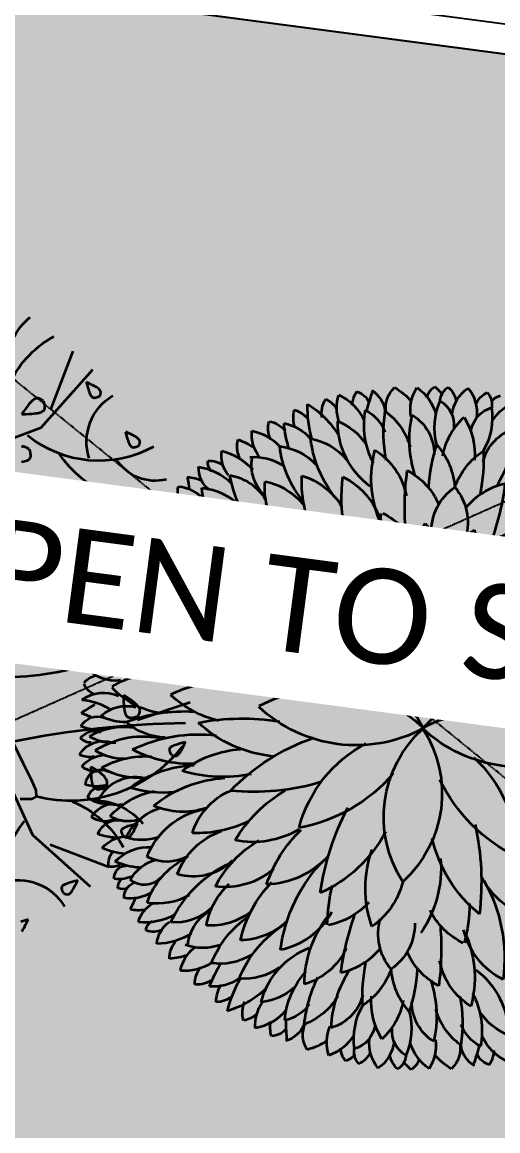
# Model space of a CAD drawing. Header units: millimetres. Extents: x -176651 to 424033, y -469666 to 486614.
# Drawn here: x 136564 to 136965, y 85745 to 86679 of the extents above; entities that cross this region are included whole.
import ezdxf

# ---------------------------------------------------------------- set-up
doc = ezdxf.new("R2010")
doc.units = ezdxf.units.MM
doc.linetypes.add('1625_East Villa$0$DASHED', pattern=[0.75, 0.5, -0.25])
for name, color, linetype in [('1625_East Villa$0$ad-Elevation 10', 8, 'Continuous'), ('1625_East Villa$0$ad-Furniture', 8, 'Continuous'), ('1625_East Villa$0$ad-Glass Sectionline', 8, 'Continuous'), ('1625_East Villa$0$ad-Text main', 8, 'Continuous'), ('1625_East Villa$0$ad-Toilet fixtures', 8, 'Continuous')]:
    doc.layers.add(name, color=color, linetype=linetype)
doc.layers.add('1625_East Villa$0$ad-Landscape', color=8, linetype='Continuous', lineweight=35)
doc.styles.add('1625_East Villa$0$Standard', font='calibril.ttf')

# ---------------------------------------------------------------- blocks, each defined once
blk = doc.blocks.new('1625_East Villa$0$A$C61BE7BBE')
at = {"layer": '1625_East Villa$0$ad-Landscape', "color": 76}
for centre, radius, start, end in [((3.602, 8.179), 0.342, 140.1793, 198.6746), ((3.063, 7.709), 0.743, 47.0323, 68.1406), ((4.101, 8.21), 0.535, 155.1905, 195.2068), ((3.338, 7.896), 0.606, 24.0272, 62.7305), ((3.977, 8.301), 0.225, 130.8443, 173.759), ((3.752, 8.272), 0.214, 30.4156, 68.83), ((4.147, 8.318), 0.227, 130.9335, 187.2728), ((3.83, 8.236), 0.305, 17.0973, 56.395), ((4.567, 8.16), 0.477, 132.7387, 179.5624), ((3.92, 8.16), 0.477, 0.4376, 47.2613), ((4.657, 8.236), 0.305, 123.605, 162.9027), ((4.339, 8.318), 0.227, 352.7272, 49.0665), ((4.734, 8.272), 0.214, 111.17, 149.5844), ((5.149, 7.896), 0.606, 117.2695, 155.9728), ((4.509, 8.301), 0.225, 6.241, 49.1557), ((4.386, 8.21), 0.535, 344.7932, 24.8095), ((5.424, 7.709), 0.743, 111.8594, 132.9677), ((4.884, 8.179), 0.342, 341.3254, 39.8207), ((3.19, 8.143), 0.343, 154.8223, 186.1053), ((2.828, 8.025), 0.269, 35.0422, 78.9599), ((10.109, 6.928), 7.168, 168.7597, 170.8333), ((2.916, 7.999), 0.358, 14.3796, 65.6782), ((4.728, 8.08), 0.838, 164.1327, 202.2774), ((3.777, 7.981), 0.359, 3.0513, 66.2944), ((4.71, 7.981), 0.359, 113.7056, 176.9487), ((3.759, 8.08), 0.838, 337.7226, 15.8673), ((5.57, 7.999), 0.358, 114.3218, 165.6204), ((-1.623, 6.928), 7.168, 9.1667, 11.2403), ((5.658, 8.025), 0.269, 101.0401, 144.9578), ((5.296, 8.143), 0.343, 353.8947, 25.1777), ((2.791, 8.006), 0.311, 153.8191, 198.7871), ((2.422, 7.855), 0.302, 36.3212, 72.6008), ((3.209, 8.125), 0.552, 170.4856, 205.4529), ((2.484, 7.618), 0.625, 31.2577, 73.0883), ((4.915, 7.589), 0.873, 140.3941, 176.9962), ((3.571, 7.589), 0.873, 3.0038, 39.6059), ((6.003, 7.618), 0.625, 106.9117, 148.7423), ((3.777, 8.207), 1.488, 185.9725, 202.7074), ((1.799, 6.955), 1.205, 39.6176, 65.5256), ((4.032, 8.019), 1.016, 176.9811, 215.1502), ((2.86, 7.611), 0.488, 27.4375, 71.1826), ((5.028, 8.053), 1.765, 178.7548, 198.6115), ((2.873, 7.365), 0.824, 23.2196, 61.7797), ((5.053, 7.972), 1.458, 175.3381, 205.5558), ((3.37, 7.569), 0.57, 6.6723, 66.2687), ((5.116, 7.569), 0.57, 113.7313, 173.3277), ((3.433, 7.972), 1.458, 334.4442, 4.6619), ((5.613, 7.365), 0.824, 118.2203, 156.7804), ((3.459, 8.053), 1.765, 341.3885, 1.2452), ((5.626, 7.611), 0.488, 108.8174, 152.5625), ((4.454, 8.019), 1.016, 324.8498, 3.0189), ((2.551, 7.906), 0.41, 172.3277, 203.6108), ((2.085, 7.61), 0.356, 46.8629, 80.3692), ((3.664, 8), 0.974, 186.4669, 241.6556), ((2.519, 7.177), 0.735, 40.3866, 76.092), ((4.822, 8), 0.974, 298.3444, 353.5331), ((5.967, 7.177), 0.735, 103.908, 139.6134), ((2.137, 7.724), 0.289, 169.0778, 214.6406), ((1.84, 7.449), 0.329, 46.2451, 87.6854), ((3.329, 8.051), 1.32, 191.9389, 206.2186), ((2.004, 7.199), 0.581, 48.3364, 86.6749), ((5.983, 7.38), 2.067, 169.3214, 184.0479), ((3.367, 7.085), 0.895, 11.9619, 49.2113), ((5.119, 7.085), 0.895, 130.7887, 168.0381), ((2.503, 7.38), 2.067, 355.9521, 10.6786), ((2.115, 7.651), 0.461, 182.3648, 225.5832), ((1.621, 7.013), 0.621, 49.7759, 86.9333), ((2.347, 6.872), 0.764, 47.3855, 86.8116), ((3.755, 7.978), 1.408, 194.0868, 230.7518), ((5.648, 6.81), 0.868, 114.7161, 161.3122), ((3.948, 7.416), 1.349, 329.987, 7.7695), ((1.785, 7.45), 0.289, 169.0778, 214.6406), ((1.197, 6.26), 1.281, 66.1435, 76.2848), ((2.035, 6.759), 0.73, 50.8151, 91.0506), ((3.23, 7.78), 1.242, 193.527, 228.3981), ((1.689, 7.325), 0.372, 177.6019, 227.961), ((1.188, 6.487), 0.863, 51.0238, 81.3872), ((1.808, 6.679), 0.643, 63.0761, 102.3855), ((2.244, 7.287), 0.544, 178.2486, 230.6804), ((7.132, 7.397), 3.502, 179.9824, 192.0052), ((5.157, 6.578), 0.874, 110.1808, 148.5951), ((1.218, 6.926), 0.274, 57.9754, 101.2662), ((1.314, 7.188), 0.15, 177.4703, 233.8096), ((2.218, 6.324), 0.846, 38.4928, 81.4291), ((3.802, 7.277), 1.463, 184.5397, 217.072), ((2.546, 6.334), 0.932, 21.0147, 71.0085), ((4.785, 7.206), 1.936, 179.7315, 217.4115), ((4.696, 6.77), 0.676, 132.165, 188.6083), ((3.79, 6.77), 0.676, 351.3917, 47.835), ((5.941, 6.334), 0.932, 108.9915, 158.9853), ((1.038, 6.345), 0.759, 53.8433, 88.585), ((1.411, 7.142), 0.356, 186.207, 235.7181), ((2.914, 7.514), 1.53, 197.5905, 235.7456), ((1.43, 6.407), 0.645, 39.1564, 87.7817), ((1.841, 6.215), 0.821, 45.1229, 85.9267), ((2.796, 7.069), 0.898, 182.3009, 220.5076), ((0.988, 6.563), 0.399, 70.941, 97.7273), ((-0.468, 6.436), 1.496, 14.5537, 20.4136), ((1.025, 6.792), 0.186, 168.2362, 240.9945), ((0.856, 6.342), 0.488, 50.8294, 91.5989), ((1.155, 6.057), 0.795, 52.4719, 91.5519), ((2.076, 7.032), 0.96, 190.8581, 236.5506), ((5.353, 6.584), 1.983, 172.8697, 187.1303), ((3.099, 5.955), 0.928, 34.9166, 71.0505), ((5.216, 6.13), 1.434, 153.1598, 192.1138), ((3.296, 6.073), 0.953, 6.2214, 47.7369), ((3.27, 6.13), 1.434, 347.8862, 26.8402), ((5.387, 5.955), 0.928, 108.9495, 145.0834), ((3.133, 6.584), 1.983, 352.8697, 7.1303), ((0.833, 6.576), 0.148, 166.0967, 261.703), ((0.696, 6.233), 0.379, 53.8191, 90.9542), ((0.918, 6.693), 0.17, 170.7137, 216.2765), ((0.789, 6.557), 0.168, 59.8902, 103.1809), ((1.034, 6.365), 0.273, 35.3989, 122.1552), ((0.621, 6.286), 0.183, 51.1425, 102.0713), ((0.83, 6.411), 0.239, 166.7548, 212.3176), ((1.376, 6.791), 0.525, 201.8257, 248.0281), ((3.287, 7.022), 1.425, 199.7331, 231.7721), ((0.919, 5.641), 0.793, 85.5663, 108.0123), ((1.139, 6.73), 0.573, 215.7635, 266.3734), ((1.568, 5.764), 0.695, 38.2825, 99.3433), ((2.35, 6.667), 0.921, 193.6684, 242.8823), ((6.505, 6.477), 3.258, 180.4864, 200.1425), ((2.351, 4.995), 1.708, 20.4746, 58.3718), ((6.099, 5.346), 1.102, 99.7318, 143.9609), ((0.735, 5.473), 0.814, 86.7638, 107.5222), ((0.849, 6.498), 0.437, 214.7848, 261.073), ((1.241, 5.774), 0.544, 53.779, 109.798), ((1.985, 6.512), 0.955, 193.7428, 250.7401), ((0.597, 5.226), 0.879, 87.0026, 102.0734), ((0.677, 6.149), 0.271, 193.6546, 282.449), ((0.873, 5.388), 0.705, 65.6035, 98.753), ((1.454, 6.318), 0.727, 198.6708, 243.797), ((0.444, 5.642), 0.279, 60.3623, 119.6377), ((0.641, 6.043), 0.37, 205.3637, 256.0362), ((0.712, 5.441), 0.443, 66.5632, 113.4368), ((1.371, 6.425), 1.015, 214.6416, 251.0624), ((0.4, 5.419), 0.285, 68.3546, 126.7162), ((0.437, 5.695), 0.213, 192.8534, 276.0686), ((0.545, 5.275), 0.428, 72.4107, 114.4025), ((0.85, 5.826), 0.508, 198.3657, 274.3629), ((1.308, 4.791), 0.892, 63.9188, 106.3599), ((6.248, 3.734), 2.052, 108.2212, 146.6355), ((0.253, 4.962), 0.544, 67.6458, 97.2834), ((0.376, 5.482), 0.193, 174.1867, 290.596), ((0.965, 4.057), 1.427, 76.9569, 99.2549), ((1.723, 6.473), 1.411, 225.5947, 260.3414), ((0.26, 5.008), 0.314, 81.5933, 119.1651), ((0.437, 5.482), 0.386, 211.1509, 261.8872), ((0.714, 4.425), 0.914, 78.0173, 113.3144), ((1.001, 6.11), 1.065, 232.5105, 267.2521), ((0.153, 4.921), 0.235, 66.9546, 113.0454), ((0.379, 5.278), 0.348, 203.9184, 280.7874), ((0.528, 4.448), 0.678, 81.5557, 114.7052), ((0.153, 4.809), 0.166, 79.3544, 130.2832), ((0.955, 5.895), 1.093, 229.5217, 276.1719), ((1.238, 3.557), 1.529, 80.073, 110.392), ((1.737, 6.553), 1.873, 236.553, 269.3505), ((0.237, 5.034), 0.214, 207.1935, 284.6897), ((0.375, 4.422), 0.526, 77.3912, 114.963), ((0.663, 5.52), 0.803, 230.6141, 270.7898), ((0.222, 3.924), 0.887, 85.5415, 102.4704), ((0.253, 4.876), 0.238, 201.2281, 283.0029), ((1.01, 4.034), 0.76, 84.1206, 124.2254), ((-0.244, 5.884), 1.285, 281.6372, 288.0005), ((1.191, 5.881), 1.72, 226.87, 233.5161), ((0.483, 4.104), 0.567, 79.894, 113.0436), ((0.627, 4.946), 0.486, 221.139, 275.5703), ((1.521, 6.369), 1.948, 241.1822, 266.2604), ((2.38, 7.288), 2.882, 251.6105, 271.7173), ((5.27, 2.824), 1.766, 54.4662, 125.5338), ((0.046, 5.194), 0.734, 266.4289, 296.017), ((0.317, 4.791), 0.456, 226.0882, 286.2369), ((1.002, 3.489), 1.009, 91.2562, 130.1055), ((1.89, 3.086), 1.423, 97.042, 124.3197), ((0.197, 4.155), 0.224, 105.3109, 151.5664), ((0.197, 4.356), 0.224, 208.4336, 254.6891), ((0.317, 3.72), 0.456, 73.7631, 133.9118), ((1.002, 5.021), 1.009, 229.8945, 268.7438), ((1.89, 5.425), 1.423, 235.6803, 262.958), ((0.046, 3.316), 0.734, 63.983, 93.5711), ((1.191, 2.629), 1.72, 126.4839, 133.13), ((0.627, 3.564), 0.486, 84.4297, 138.861), ((1.521, 2.141), 1.948, 93.7396, 118.8178), ((2.38, 1.222), 2.882, 88.2827, 108.3895), ((-0.244, 2.626), 1.285, 71.9995, 78.3628), ((0.253, 3.634), 0.238, 76.9971, 158.7719), ((0.483, 4.407), 0.567, 246.9564, 280.106), ((2.39, 5.254), 1.59, 234.6574, 272.1931), ((4.521, 2.623), 1.654, 125.1459, 172.929), ((0.222, 4.586), 0.887, 257.5296, 274.4585), ((0.663, 2.99), 0.803, 89.2102, 129.3859), ((1.01, 4.476), 0.76, 235.7746, 275.8794), ((1.737, 1.957), 1.873, 90.6495, 123.447), ((0.237, 3.476), 0.214, 75.3103, 152.8065), ((0.379, 3.233), 0.348, 79.2126, 156.0816), ((0.375, 4.088), 0.526, 245.037, 282.6088), ((0.955, 2.615), 1.093, 83.8281, 130.4783), ((2.329, 2.317), 1.415, 101.8912, 133.8777), ((2.238, 4.776), 2.052, 288.2212, 326.6355), ((0.153, 3.701), 0.166, 229.7168, 280.6456), ((0.528, 4.063), 0.678, 245.2948, 278.4443), ((1.001, 2.401), 1.065, 92.7479, 127.4895), ((0.153, 3.59), 0.235, 246.9546, 293.0454), ((0.437, 3.028), 0.386, 98.1128, 148.8491), ((1.723, 2.037), 1.411, 99.6586, 134.4053), ((2.173, 1.817), 1.53, 100.88, 136.8447), ((1.631, 5.085), 1.771, 260.79, 288.9313), ((1.888, 6.063), 2.891, 271.7421, 294.3259), ((0.26, 3.502), 0.314, 240.8349, 278.4067), ((0.376, 3.029), 0.193, 69.404, 185.8133), ((0.714, 4.085), 0.914, 246.6856, 281.9827), ((0.85, 2.685), 0.508, 85.6371, 161.6343), ((0.253, 3.548), 0.544, 262.7166, 292.3542), ((0.437, 2.816), 0.213, 83.9314, 167.1466), ((1.371, 2.086), 1.015, 108.9376, 145.3584), ((0.965, 4.454), 1.427, 260.7451, 283.0431), ((1.985, 1.998), 0.955, 109.2599, 166.2572), ((0.4, 3.092), 0.285, 233.2838, 291.6454), ((0.641, 2.468), 0.37, 103.9638, 154.6363), ((0.545, 3.235), 0.428, 245.5975, 287.5893), ((1.454, 2.193), 0.727, 116.203, 161.3292), ((1.43, 4.085), 1.503, 275.6253, 303.1332), ((2.19, 3.68), 1.111, 266.0484, 308.3502), ((4.23, 1.756), 1.688, 141.4367, 168.9715), ((0.444, 2.868), 0.279, 240.3623, 299.6377), ((0.677, 2.361), 0.271, 77.551, 166.3454), ((0.712, 3.069), 0.443, 246.5632, 293.4368), ((2.35, 1.843), 0.921, 117.1177, 166.3316), ((5.216, 2.38), 1.434, 167.8862, 206.8402), ((0.873, 3.122), 0.705, 261.247, 294.3965), ((3.287, 1.488), 1.425, 128.2279, 160.2669), ((0.597, 3.285), 0.879, 257.9266, 272.9974), ((0.849, 2.012), 0.437, 98.927, 145.2152), ((1.139, 1.78), 0.573, 93.6266, 144.2365), ((0.735, 3.038), 0.814, 252.4778, 273.2362), ((0.83, 2.1), 0.239, 147.6824, 193.2452), ((1.376, 1.72), 0.525, 111.9719, 158.1743), ((1.241, 2.736), 0.544, 250.202, 306.221), ((2.076, 1.479), 0.96, 123.4494, 169.1419), ((2.914, 0.996), 1.53, 124.2544, 162.4095), ((1.943, 2.897), 0.927, 270.1716, 318.2607), ((5.19, 2.438), 0.953, 186.2214, 227.7369), ((0.621, 2.224), 0.183, 257.9287, 308.8575), ((0.919, 2.869), 0.793, 251.9877, 274.4337), ((0.833, 1.935), 0.148, 98.297, 193.9033), ((3.802, 1.234), 1.463, 142.928, 175.4603), ((5.353, 1.927), 1.983, 172.8697, 187.1303), ((0.696, 2.278), 0.379, 269.0458, 306.1809), ((1.034, 2.146), 0.273, 237.8448, 324.6011), ((3.099, 2.555), 0.928, 288.9495, 325.0834), ((0.918, 1.817), 0.17, 143.7235, 189.2863), ((0.789, 1.953), 0.168, 256.8191, 300.1098), ((1.025, 1.718), 0.186, 119.0055, 191.7638), ((0.856, 2.168), 0.488, 268.4011, 309.1706), ((1.155, 2.454), 0.795, 268.4481, 307.5281), ((2.546, 2.176), 0.932, 288.9915, 338.9853), ((7.132, 1.113), 3.502, 167.9948, 180.0176), ((3.79, 1.741), 0.676, 312.165, 8.6083), ((-0.468, 2.075), 1.496, 339.5864, 345.4463), ((1.411, 1.368), 0.356, 124.2819, 173.793), ((1.43, 2.103), 0.645, 272.2183, 320.8436), ((1.841, 2.296), 0.821, 274.0733, 314.8771), ((3.23, 0.731), 1.242, 131.6019, 166.473), ((2.218, 2.186), 0.846, 278.5709, 321.5072), ((0.988, 1.948), 0.399, 262.2727, 289.059), ((1.038, 2.165), 0.759, 271.415, 306.1567), ((2.244, 1.223), 0.544, 129.3196, 181.7514), ((3.755, 0.533), 1.408, 129.2482, 165.9132), ((1.314, 1.322), 0.15, 126.1904, 182.5297), ((1.689, 1.185), 0.372, 132.039, 182.3981), ((2.838, 1.701), 0.868, 294.7161, 341.3122), ((3.329, 1.932), 0.874, 290.1808, 328.5951), ((5.157, 1.932), 0.874, 211.4049, 249.8192), ((1.218, 1.585), 0.274, 258.7338, 302.0246), ((1.188, 2.023), 0.863, 278.6128, 308.9762), ((1.808, 1.831), 0.643, 257.6145, 296.9239), ((3.664, 0.51), 0.974, 118.3444, 173.5331), ((5.983, 1.131), 2.067, 175.9521, 190.6786), ((3.367, 1.426), 0.895, 310.7887, 348.0381), ((5.119, 1.426), 0.895, 191.9619, 229.2113), ((1.785, 1.06), 0.289, 145.3594, 190.9222), ((2.115, 0.859), 0.461, 134.4168, 177.6352), ((2.035, 1.751), 0.73, 268.9494, 309.1849), ((5.053, 0.538), 1.458, 154.4442, 184.6619), ((3.433, 0.538), 1.458, 355.3381, 25.5558), ((1.197, 2.251), 1.281, 283.7152, 293.8565), ((1.621, 1.498), 0.621, 273.0667, 310.2241), ((3.329, 0.459), 1.32, 153.7814, 168.0611), ((2.347, 1.638), 0.764, 273.1884, 312.6145), ((4.032, 0.491), 1.016, 144.8498, 183.0189), ((5.028, 0.458), 1.765, 161.3885, 181.2452), ((2.137, 0.787), 0.289, 145.3594, 190.9222), ((2.004, 1.312), 0.581, 273.3251, 311.6636), ((3.777, 0.304), 1.488, 157.2926, 174.0275), ((2.519, 1.333), 0.735, 283.908, 319.6134), ((3.37, 0.942), 0.57, 293.7313, 353.3277), ((4.915, 0.921), 0.873, 183.0038, 219.6059), ((3.571, 0.921), 0.873, 320.3941, 356.9962), ((5.116, 0.942), 0.57, 186.6723, 246.2687), ((1.84, 1.061), 0.329, 272.3146, 313.7549), ((2.551, 0.604), 0.41, 156.3892, 187.6723), ((1.799, 1.555), 1.205, 294.4744, 320.3824), ((2.873, 1.146), 0.824, 298.2203, 336.7804), ((4.728, 0.43), 0.838, 157.7226, 195.8673), ((3.759, 0.43), 0.838, 344.1327, 22.2774), ((2.085, 0.901), 0.356, 279.6308, 313.1371), ((2.791, 0.504), 0.311, 161.2129, 206.1809), ((3.209, 0.386), 0.552, 154.5471, 189.5144), ((2.484, 0.892), 0.625, 286.9117, 328.7423), ((2.86, 0.9), 0.488, 288.8174, 332.5625), ((2.422, 0.656), 0.302, 287.3992, 323.6788), ((10.109, 1.582), 7.168, 189.1667, 191.2403), ((2.916, 0.511), 0.358, 294.3218, 345.6204), ((3.602, 0.331), 0.342, 161.3254, 219.8207), ((4.101, 0.3), 0.535, 164.7932, 204.8095), ((3.777, 0.53), 0.359, 293.7056, 356.9487), ((4.71, 0.53), 0.359, 183.0513, 246.2944), ((3.19, 0.367), 0.343, 173.8947, 205.1777), ((2.828, 0.485), 0.269, 281.0401, 324.9578), ((4.567, 0.35), 0.477, 180.4376, 227.2613), ((3.92, 0.35), 0.477, 312.7387, 359.5624), ((5.149, 0.614), 0.606, 204.0272, 242.7305), ((3.063, 0.802), 0.743, 291.8594, 312.9677), ((3.977, 0.209), 0.225, 186.241, 229.1557), ((4.147, 0.193), 0.227, 172.7272, 229.0665), ((3.83, 0.275), 0.305, 303.605, 342.9027), ((4.657, 0.275), 0.305, 197.0973, 236.395), ((4.339, 0.193), 0.227, 310.9335, 7.2728), ((3.752, 0.239), 0.214, 291.17, 329.5844), ((4.734, 0.239), 0.214, 210.4156, 248.83)]:
    blk.add_arc(centre, radius, start, end, dxfattribs=at)
at = {"layer": '1625_East Villa$0$ad-Landscape', "color": 2}
for centre, radius, start, end in [((4.538, 7.416), 1.349, 172.2305, 210.013), ((2.838, 6.81), 0.868, 18.6878, 65.2839), ((3.329, 6.578), 0.874, 31.4049, 69.8192), ((1.354, 7.397), 3.502, 347.9948, 0.0176), ((3.701, 7.206), 1.936, 322.5885, 0.2685), ((1.943, 5.613), 0.927, 41.7393, 89.8284), ((4.23, 6.754), 1.688, 191.0285, 218.5633), ((2.387, 5.346), 1.102, 36.0391, 80.2682), ((6.135, 4.995), 1.708, 121.6282, 159.5254), ((1.981, 6.477), 3.258, 339.8575, 359.5136), ((5.367, 5.219), 1.476, 139.5678, 220.4322), ((3.12, 5.219), 1.476, 319.5678, 40.4322), ((2.402, 6.056), 0.836, 189.3048, 239.3197), ((1.43, 4.425), 1.503, 56.8668, 84.3747), ((2.19, 4.831), 1.111, 51.6498, 93.9516), ((3.74, 6.643), 1.772, 203.4099, 232.0446), ((2.173, 6.693), 1.53, 223.1553, 259.12), ((2.238, 3.734), 2.052, 33.3645, 71.7788), ((4.521, 5.887), 1.654, 187.071, 234.8541), ((3.965, 5.887), 1.654, 305.1459, 352.929), ((1.888, 2.448), 2.891, 65.6741, 88.2579), ((4.061, 6.873), 2.589, 216.3709, 243.6204), ((1.631, 3.425), 1.771, 71.0687, 99.21), ((2.329, 6.193), 1.415, 226.1223, 258.1088), ((2.39, 3.256), 1.59, 87.8069, 125.3426), ((3.217, 2.824), 1.766, 54.4662, 125.5338), ((3.217, 5.686), 1.766, 234.4662, 305.5338), ((5.367, 3.292), 1.476, 139.5678, 220.4322), ((5.27, 5.686), 1.766, 234.4662, 305.5338), ((3.12, 3.292), 1.476, 319.5678, 40.4322), ((4.061, 1.638), 2.589, 116.3796, 143.6291), ((3.965, 2.623), 1.654, 7.071, 54.8541), ((6.248, 4.776), 2.052, 213.3645, 251.7788), ((1.238, 4.953), 1.529, 249.608, 279.927), ((2.402, 2.454), 0.836, 120.6803, 170.6952), ((3.74, 1.868), 1.772, 127.9554, 156.5901), ((6.505, 2.033), 3.258, 159.8575, 179.5136), ((2.351, 3.515), 1.708, 301.6282, 339.5254), ((6.135, 3.515), 1.708, 200.4746, 238.3718), ((3.27, 2.38), 1.434, 333.1598, 12.1138), ((2.387, 3.165), 1.102, 279.7318, 323.9609), ((4.785, 1.304), 1.936, 142.5885, 180.2685), ((1.568, 2.747), 0.695, 260.6567, 321.7175), ((3.296, 2.438), 0.953, 312.2631, 353.7786), ((2.796, 1.441), 0.898, 139.4924, 177.6991), ((5.387, 2.555), 0.928, 214.9166, 251.0505), ((4.696, 1.741), 0.676, 171.3917, 227.835), ((1.354, 1.113), 3.502, 359.9824, 12.0052), ((4.538, 1.094), 1.349, 149.987, 187.7695), ((2.503, 1.131), 2.067, 349.3214, 4.0479), ((3.338, 0.614), 0.606, 297.2695, 335.9728)]:
    blk.add_arc(centre, radius, start, end, dxfattribs=at)
blk = doc.blocks.new('1625_East Villa$0$A$C279134A6')
at = {"layer": '1625_East Villa$0$ad-Landscape', "linetype": 'Continuous'}
for p, q in [((637.1, 613.6), (707.2, 661.5)), ((657.8, 621.5), (724.7, 637.3)), ((542.7, 463.8), (637.1, 613.6)), ((734.7, 473.8), (789.5, 447)), ((596, 149.1), (611.8, 82.3))]:
    blk.add_line(p, q, dxfattribs=at)
for points in [[(636.7, 709.4), (638.8, 708.4), (641.4, 707.3), (644.5, 706)], [(639.2, 719.7), (639.8, 718.8), (640.4, 717.6), (641, 716.1), (641.7, 714.2), (642.5, 712), (643.4, 709.3), (644.5, 706)], [(679.4, 672.6), (678.6, 671.4), (677.9, 670.4), (677.4, 669.5), (677.1, 668.8), (676.8, 668.2), (676.7, 667.6), (676.6, 667.1), (676.6, 666.6), (676.6, 666.2), (676.7, 665.7), (676.9, 665.3), (677.1, 664.9), (677.4, 664.4), (677.7, 664), (678.2, 663.5), (678.9, 663), (679.6, 662.5), (680.5, 661.9), (681.7, 661.2), (683.1, 660.5), (684.9, 659.7), (687.1, 658.7), (689.7, 657.6), (692.7, 656.3)], [(679.4, 672.6), (679.9, 672.7), (680.5, 672.9), (681, 673), (681.5, 673.1), (682, 673.1), (682.5, 673.2), (682.9, 673.2), (683.4, 673.2), (683.9, 673.2), (684.3, 673.1), (684.7, 672.9), (685.2, 672.7), (685.6, 672.4), (686.1, 672), (686.5, 671.5), (687, 670.8), (687.5, 670.1), (688, 669.1), (688.6, 667.9), (689.2, 666.4), (690, 664.6), (690.8, 662.3), (691.7, 659.6), (692.7, 656.3)], [(736.1, 602.3), (735.3, 601.1), (734.6, 600.1), (734.1, 599.2), (733.8, 598.5), (733.5, 597.8), (733.4, 597.3), (733.3, 596.8), (733.3, 596.3), (733.3, 595.9), (733.4, 595.4), (733.5, 595), (733.8, 594.5), (734, 594.1), (734.4, 593.6), (734.9, 593.2), (735.5, 592.7), (736.3, 592.1), (737.2, 591.6), (738.4, 590.9), (739.8, 590.2), (741.6, 589.4), (743.8, 588.4), (746.4, 587.3), (749.4, 586)], [(736.1, 602.3), (736.6, 602.4), (737.2, 602.5), (737.7, 602.6), (738.2, 602.7), (738.7, 602.8), (739.2, 602.9), (739.6, 602.9), (740.1, 602.9), (740.6, 602.8), (741, 602.7), (741.4, 602.6), (741.9, 602.4), (742.3, 602.1), (742.8, 601.7), (743.2, 601.1), (743.7, 600.5), (744.2, 599.7), (744.7, 598.8), (745.3, 597.6), (745.9, 596.1), (746.7, 594.2), (747.5, 592), (748.4, 589.3), (749.4, 586)], [(566.2, 448.7), (584.9, 486), (602, 515.2), (616.5, 537.4), (627.6, 553.6), (634.3, 564.6), (635.6, 571.5), (630.7, 575.1), (618.6, 576.5)], [(708.7, 552.6), (706.8, 553.4), (705.2, 554), (703.9, 554.4), (702.8, 554.7), (701.9, 554.9), (701, 554.9), (700.3, 554.8), (699.7, 554.7), (699.1, 554.6), (698.5, 554.3), (697.9, 554), (697.4, 553.6), (696.8, 553.1), (696.3, 552.4), (695.8, 551.6), (695.3, 550.6), (694.8, 549.4), (694.3, 548), (693.8, 546.3), (693.2, 544.2), (692.7, 541.7), (692.1, 538.7), (691.5, 535.2), (690.9, 531.2)], [(708.7, 552.6), (709, 551.9), (709.3, 551.2), (709.6, 550.5), (709.9, 549.9), (710.2, 549.2), (710.4, 548.5), (710.5, 547.9), (710.7, 547.2), (710.7, 546.6), (710.7, 546), (710.6, 545.3), (710.5, 544.7), (710.2, 544), (709.7, 543.3), (709.2, 542.5), (708.4, 541.6), (707.5, 540.7), (706.4, 539.7), (704.9, 538.7), (703.1, 537.5), (700.8, 536.1), (698.1, 534.6), (694.8, 533), (690.9, 531.2)], [(776.6, 506.8), (775.8, 505.7), (775.2, 504.6), (774.7, 503.8), (774.3, 503), (774.1, 502.4), (773.9, 501.9), (773.9, 501.4), (773.8, 500.9), (773.9, 500.4), (773.9, 500), (774.1, 499.5), (774.3, 499.1), (774.6, 498.7), (775, 498.2), (775.5, 497.7), (776.1, 497.2), (776.8, 496.7), (777.8, 496.1), (778.9, 495.5), (780.4, 494.8), (782.1, 493.9), (784.3, 493), (786.9, 491.9), (789.9, 490.6)], [(776.6, 506.8), (777.2, 507), (777.7, 507.1), (778.2, 507.2), (778.7, 507.3), (779.2, 507.4), (779.7, 507.4), (780.2, 507.5), (780.6, 507.4), (781.1, 507.4), (781.5, 507.3), (782, 507.2), (782.4, 506.9), (782.8, 506.6), (783.3, 506.2), (783.7, 505.7), (784.2, 505.1), (784.7, 504.3), (785.3, 503.4), (785.8, 502.2), (786.5, 500.7), (787.2, 498.8), (788, 496.5), (788.9, 493.8), (789.9, 490.6)], [(734, 470.3), (732.1, 471.2), (730.5, 471.8), (729.2, 472.2), (728.1, 472.5), (727.2, 472.6), (726.3, 472.7), (725.6, 472.6), (725, 472.5), (724.4, 472.3), (723.8, 472.1), (723.2, 471.8), (722.7, 471.4), (722.1, 470.8), (721.6, 470.2), (721.1, 469.3), (720.6, 468.4), (720.1, 467.2), (719.6, 465.7), (719.1, 464), (718.5, 461.9), (718, 459.4), (717.4, 456.5), (716.8, 453), (716.2, 448.9)], [(734, 470.3), (734.3, 469.7), (734.6, 469), (734.9, 468.3), (735.2, 467.6), (735.5, 467), (735.7, 466.3), (735.8, 465.6), (736, 465), (736, 464.4), (736, 463.7), (736, 463.1), (735.8, 462.4), (735.5, 461.7), (735, 461), (734.5, 460.2), (733.7, 459.4), (732.8, 458.5), (731.7, 457.5), (730.2, 456.4), (728.4, 455.2), (726.1, 453.9), (723.4, 452.4), (720.1, 450.8), (716.2, 448.9)], [(669.9, 403.7), (668.1, 404.5), (666.5, 405.1), (665.2, 405.6), (664.1, 405.8), (663.1, 406), (662.3, 406), (661.6, 406), (661, 405.9), (660.3, 405.7), (659.8, 405.5), (659.2, 405.1), (658.6, 404.7), (658.1, 404.2), (657.6, 403.5), (657.1, 402.7), (656.6, 401.7), (656, 400.5), (655.5, 399.1), (655, 397.4), (654.5, 395.3), (653.9, 392.8), (653.4, 389.8), (652.8, 386.4), (652.2, 382.3)], [(669.9, 403.7), (670.3, 403), (670.6, 402.3), (670.9, 401.7), (671.2, 401), (671.4, 400.3), (671.6, 399.7), (671.8, 399), (671.9, 398.4), (672, 397.7), (672, 397.1), (671.9, 396.5), (671.7, 395.8), (671.4, 395.1), (671, 394.4), (670.4, 393.6), (669.7, 392.8), (668.8, 391.9), (667.6, 390.9), (666.2, 389.8), (664.4, 388.6), (662.1, 387.3), (659.4, 385.8), (656.1, 384.1), (652.2, 382.3)], [(793.6, 375.8), (792.8, 374.6), (792.1, 373.6), (791.6, 372.7), (791.3, 372), (791.1, 371.4), (790.9, 370.8), (790.8, 370.3), (790.8, 369.8), (790.9, 369.4), (790.9, 368.9), (791.1, 368.5), (791.3, 368.1), (791.6, 367.6), (792, 367.1), (792.5, 366.7), (793.1, 366.2), (793.8, 365.6), (794.8, 365.1), (795.9, 364.4), (797.4, 363.7), (799.1, 362.9), (801.3, 361.9), (803.9, 360.8), (806.9, 359.5)], [(793.6, 375.8), (794.1, 375.9), (794.7, 376), (795.2, 376.2), (795.7, 376.3), (796.2, 376.3), (796.7, 376.4), (797.2, 376.4), (797.6, 376.4), (798.1, 376.4), (798.5, 376.3), (799, 376.1), (799.4, 375.9), (799.8, 375.6), (800.3, 375.2), (800.7, 374.7), (801.2, 374), (801.7, 373.3), (802.2, 372.3), (802.8, 371.1), (803.5, 369.6), (804.2, 367.7), (805, 365.5), (805.9, 362.8), (806.9, 359.5)], [(715.1, 349.1), (713.2, 349.9), (711.7, 350.5), (710.4, 350.9), (709.2, 351.2), (708.3, 351.3), (707.5, 351.4), (706.8, 351.3), (706.1, 351.2), (705.5, 351), (704.9, 350.8), (704.4, 350.5), (703.8, 350.1), (703.3, 349.5), (702.7, 348.9), (702.2, 348.1), (701.7, 347.1), (701.2, 345.9), (700.7, 344.5), (700.2, 342.7), (699.7, 340.6), (699.1, 338.1), (698.6, 335.2), (698, 331.7), (697.3, 327.6)], [(715.1, 349.1), (715.4, 348.4), (715.8, 347.7), (716.1, 347), (716.4, 346.3), (716.6, 345.7), (716.8, 345), (717, 344.4), (717.1, 343.7), (717.2, 343.1), (717.2, 342.4), (717.1, 341.8), (716.9, 341.1), (716.6, 340.4), (716.2, 339.7), (715.6, 338.9), (714.9, 338.1), (713.9, 337.2), (712.8, 336.2), (711.3, 335.1), (709.5, 333.9), (707.3, 332.6), (704.5, 331.1), (701.2, 329.5), (697.3, 327.6)], [(750, 309.2), (749.2, 308), (748.5, 307), (748, 306.1), (747.7, 305.4), (747.4, 304.8), (747.3, 304.2), (747.2, 303.7), (747.2, 303.2), (747.2, 302.8), (747.3, 302.3), (747.4, 301.9), (747.6, 301.5), (747.9, 301), (748.3, 300.5), (748.8, 300.1), (749.4, 299.6), (750.2, 299), (751.1, 298.5), (752.3, 297.8), (753.7, 297.1), (755.5, 296.3), (757.7, 295.3), (760.2, 294.2), (763.3, 292.9)], [(750, 309.2), (750.5, 309.3), (751, 309.4), (751.6, 309.6), (752.1, 309.7), (752.6, 309.7), (753, 309.8), (753.5, 309.8), (754, 309.8), (754.4, 309.8), (754.9, 309.7), (755.3, 309.5), (755.7, 309.3), (756.2, 309), (756.6, 308.6), (757.1, 308.1), (757.6, 307.4), (758.1, 306.7), (758.6, 305.7), (759.2, 304.5), (759.8, 303), (760.5, 301.1), (761.4, 298.9), (762.3, 296.2), (763.3, 292.9)], [(449.9, 243.5), (588.1, 169.8), (635.9, 99.7)], [(726.8, 236.6), (725.6, 237.4), (724.6, 238.1), (723.7, 238.5), (723, 238.9), (722.4, 239.1), (721.8, 239.3), (721.3, 239.4), (720.8, 239.4), (720.4, 239.3), (720, 239.3), (719.5, 239.1), (719.1, 238.9), (718.6, 238.6), (718.2, 238.2), (717.7, 237.7), (717.2, 237.1), (716.7, 236.4), (716.1, 235.4), (715.4, 234.3), (714.7, 232.8), (713.9, 231.1), (712.9, 228.9), (711.8, 226.3), (710.5, 223.3)], [(726.8, 236.6), (726.9, 236), (727.1, 235.5), (727.2, 235), (727.3, 234.5), (727.3, 234), (727.4, 233.5), (727.4, 233), (727.4, 232.6), (727.4, 232.1), (727.3, 231.7), (727.1, 231.2), (726.9, 230.8), (726.6, 230.4), (726.2, 229.9), (725.7, 229.5), (725, 229), (724.3, 228.5), (723.3, 228), (722.1, 227.4), (720.6, 226.7), (718.8, 226), (716.5, 225.2), (713.8, 224.3), (710.5, 223.3)], [(578.1, 195.4), (577.4, 195), (576.7, 194.7), (576, 194.4), (575.3, 194.1), (574.7, 193.9), (574, 193.7), (573.4, 193.5), (572.7, 193.4), (572.1, 193.3), (571.5, 193.3), (570.8, 193.4), (570.2, 193.6), (569.5, 193.9)], [(578.1, 195.4), (578.9, 197.2), (579.5, 198.8), (579.9, 200.1), (580.2, 201.2), (580.3, 202.2), (580.4, 203), (580.3, 203.7), (580.2, 204.3), (580, 205), (579.8, 205.5), (579.5, 206.1), (579.1, 206.7), (578.5, 207.2), (577.9, 207.7), (577.1, 208.2), (576.1, 208.7), (574.9, 209.3), (573.5, 209.8), (571.7, 210.3)], [(696.8, 175.8), (695.6, 176.6), (694.6, 177.3), (693.7, 177.8), (693, 178.1), (692.3, 178.4), (691.8, 178.5), (691.3, 178.6), (690.8, 178.6), (690.4, 178.6), (689.9, 178.5), (689.5, 178.3), (689, 178.1), (688.6, 177.8), (688.1, 177.4), (687.7, 177), (687.2, 176.3), (686.6, 175.6), (686.1, 174.7), (685.4, 173.5), (684.7, 172), (683.9, 170.3), (682.9, 168.1), (681.8, 165.5), (680.5, 162.5)], [(696.8, 175.8), (696.9, 175.3), (697, 174.7), (697.1, 174.2), (697.2, 173.7), (697.3, 173.2), (697.4, 172.7), (697.4, 172.2), (697.4, 171.8), (697.3, 171.3), (697.2, 170.9), (697.1, 170.5), (696.9, 170), (696.6, 169.6), (696.2, 169.1), (695.6, 168.7), (695, 168.2), (694.2, 167.7), (693.3, 167.2), (692.1, 166.6), (690.6, 165.9), (688.7, 165.2), (686.5, 164.4), (683.7, 163.5), (680.5, 162.5)], [(586.5, 140.8), (585.8, 140.5), (585.2, 140.1), (584.5, 139.8), (583.8, 139.6), (583.1, 139.3), (582.5, 139.1), (581.8, 138.9), (581.2, 138.8), (580.6, 138.7), (579.9, 138.7), (579.3, 138.8), (578.6, 139), (577.9, 139.3), (577.2, 139.7), (576.4, 140.3), (575.6, 141.1), (574.7, 142), (573.7, 143.1), (572.6, 144.6), (571.4, 146.4), (570.1, 148.6), (568.6, 151.4), (566.9, 154.7), (565.1, 158.6)], [(586.5, 140.8), (587.3, 142.7), (587.9, 144.2), (588.4, 145.6), (588.7, 146.7), (588.8, 147.6), (588.8, 148.4), (588.8, 149.1), (588.7, 149.8), (588.5, 150.4), (588.3, 151), (588, 151.6), (587.5, 152.1), (587, 152.6), (586.3, 153.2), (585.5, 153.7), (584.5, 154.2), (583.4, 154.7), (581.9, 155.2), (580.2, 155.7), (578.1, 156.3), (575.6, 156.8), (572.7, 157.4), (569.2, 158), (565.1, 158.6)], [(647.1, 127.5), (645.9, 128.4), (644.9, 129), (644, 129.5), (643.3, 129.9), (642.7, 130.1), (642.1, 130.2), (641.6, 130.3), (641.1, 130.3), (640.7, 130.3), (640.2, 130.2), (639.8, 130.1), (639.4, 129.9), (638.9, 129.6), (638.5, 129.2), (638, 128.7), (637.5, 128.1), (636.9, 127.3), (636.4, 126.4), (635.7, 125.2), (635, 123.8), (634.2, 122), (633.2, 119.9), (632.1, 117.3), (630.8, 114.2)], [(647.1, 127.5), (647.2, 127), (647.3, 126.5), (647.5, 126), (647.6, 125.5), (647.6, 125), (647.7, 124.5), (647.7, 124), (647.7, 123.5), (647.7, 123.1), (647.6, 122.6), (647.4, 122.2), (647.2, 121.8), (646.9, 121.3), (646.5, 120.9), (646, 120.4), (645.3, 119.9), (644.6, 119.4), (643.6, 118.9), (642.4, 118.3), (640.9, 117.7), (639.1, 117), (636.8, 116.2), (634.1, 115.2), (630.8, 114.2)]]:
    blk.add_lwpolyline(points, dxfattribs=at)
for centre, radius, start, end in [((732.5, 664.7), 124.4, 143.6853, 211.3784), ((635.7, 723.6), 59.2, 245.0444, 321.6546), ((648, 678.8), 110.4, 284.2876, 324.1159), ((708.3, 634.8), 67.9, 261.7576, 313.6802), ((653.7, 417.1), 155.4, 30.8041, 96.6856), ((935.3, 1480.2), 1021, 250.9443, 261.6517), ((536.2, 111.4), 338.7, 65.9092, 84.9132), ((1065.1, 665.7), 464.8, 211.6227, 231.1035), ((747.5, 707), 295.6, 254.6527, 277.9404), ((807.6, 460.4), 89, 216.6105, 255.0455), ((714.4, 101.4), 139.9, 77.0811, 137.7415), ((780.3, 388.7), 155, 257.0811, 258.0944), ((713.1, 161.5), 50.4, 68.5531, 140.17), ((639.2, 74.5), 124.4, 53.6853, 121.3784), ((698.1, 171.3), 59.2, 155.0444, 231.6546), ((653.3, 158.9), 110.4, 194.2876, 234.1159), ((609.3, 98.7), 67.9, 171.7576, 223.6802)]:
    blk.add_arc(centre, radius, start, end, dxfattribs=at)
blk = doc.blocks.new('1625_East Villa$0$A$Cfbd26d3a')
at = {"transparency": 33554559}
h = blk.add_hatch(color=74, dxfattribs=at)
h.dxf.hatch_style = 1
h.paths.add_polyline_path([(0, 960), (-1565, 960), (-1565, 0), (0, 0)])
at = {"layer": '1625_East Villa$0$ad-Elevation 10', "linetype": '1625_East Villa$0$DASHED'}
for points in [[(0, 0), (-1565, 960)], [(0, 960), (-1565, 0)]]:
    blk.add_lwpolyline(points, dxfattribs=at)
at = {"layer": '1625_East Villa$0$ad-Toilet fixtures'}
blk.add_lwpolyline([(0, 960), (-1565, 960), (-1565, 0), (0, 0)], close=True, dxfattribs=at)
at = {"xscale": -67.90653060229484, "yscale": 67.90653060229484, "zscale": 67.90653060229484, "rotation": 180}
blk.add_blockref('1625_East Villa$0$A$C61BE7BBE', (-941.36, 676.83), dxfattribs=at)
at = {"layer": '1625_East Villa$0$ad-Landscape', "xscale": -0.7689692653037794, "yscale": 0.7689692653037794, "zscale": 0.7689692653037794, "rotation": 180}
blk.add_blockref('1625_East Villa$0$A$C279134A6', (-1457.58, 727.52), dxfattribs=at)
at = {"layer": '1625_East Villa$0$ad-Text main', "color": 0, "insert": (-782.57, 476.41), "char_height": 80, "width": 664.9494, "attachment_point": 5, "style": '1625_East Villa$0$Standard', "bg_fill": 2}
blk.add_mtext('OPEN TO SKY', dxfattribs=at)
blk = doc.blocks.new('1625_East Villa$0$zw$D46D')
at = {"layer": '1625_East Villa$0$ad-Landscape'}
blk.add_blockref('1625_East Villa$0$A$Cfbd26d3a', (8310, 230), dxfattribs=at)
at = {"layer": '1625_East Villa$0$ad-Glass Sectionline'}
blk.add_lwpolyline([(8310, 1215), (5110, 1215), (5110, 1190), (8310, 1190)], close=True, dxfattribs=at)
blk = doc.blocks.new('1625_East Villa')
at = {"layer": '1625_East Villa$0$ad-Furniture'}
blk.add_blockref('1625_East Villa$0$zw$D46D', (0, 0), dxfattribs=at)
blk = doc.blocks.new("All Plot's Villa Plans")
at = {"ltscale": 5, "rotation": 352.4703876422526}
blk.add_blockref('1625_East Villa', (129230.37, 86475.41), dxfattribs=at)

msp = doc.modelspace()

# ---------------------------------------------------------------- block references
at = {"ltscale": 5}
msp.add_blockref("All Plot's Villa Plans", (0, 0), dxfattribs=at)

doc.saveas('drawing.dxf')
